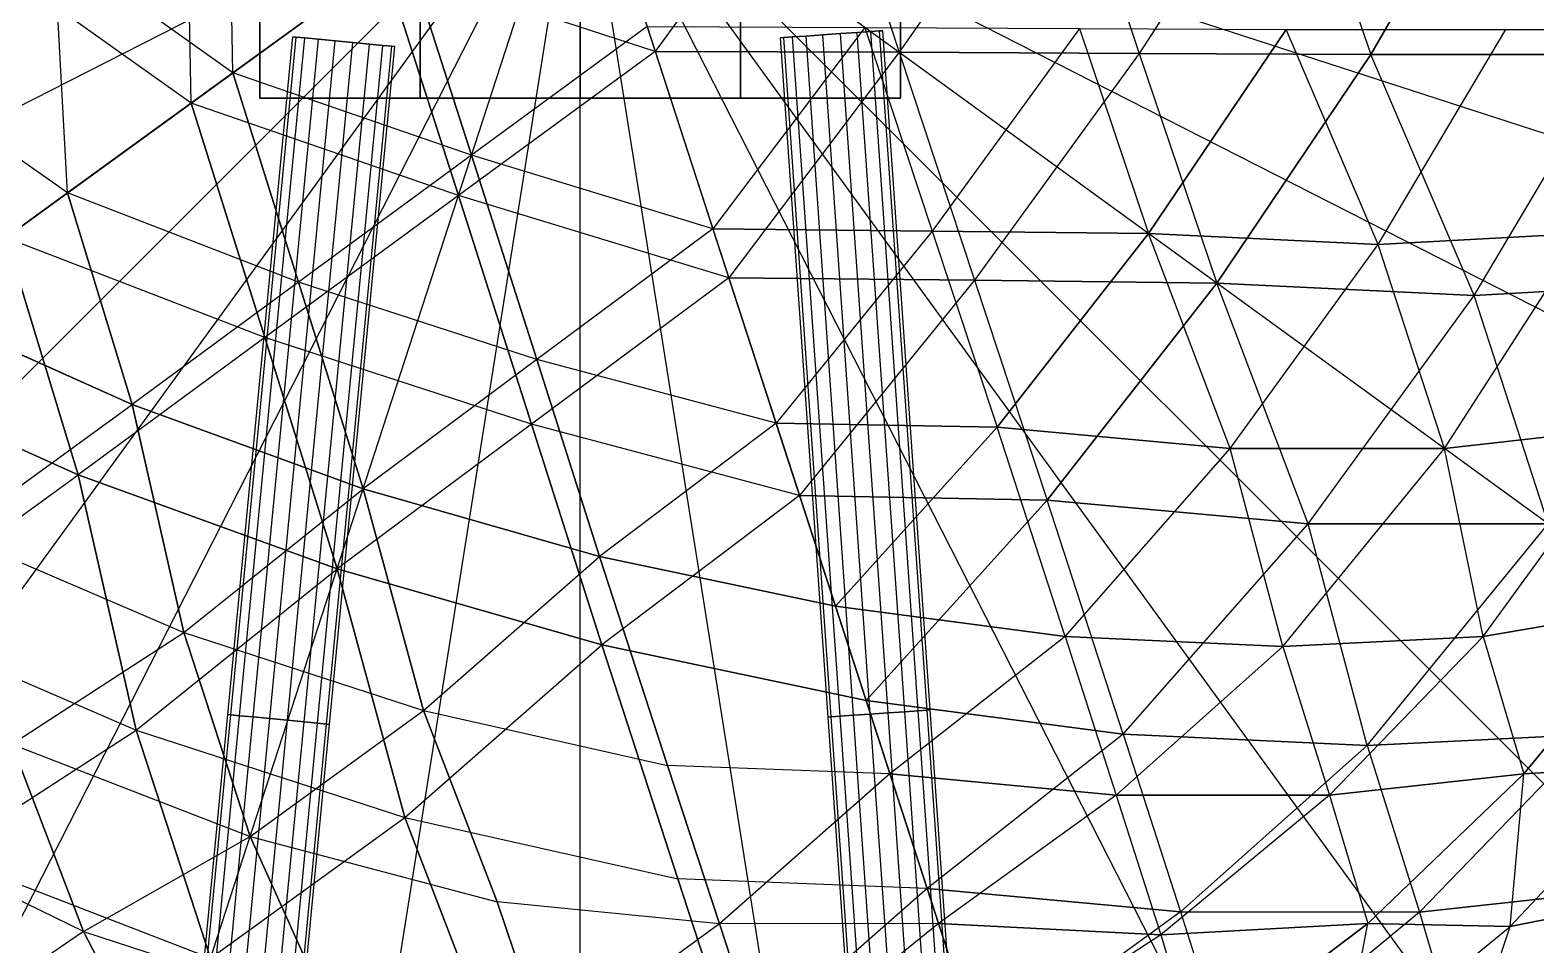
# Model space of a CAD drawing. Extents: x -140 to 778, y -205 to 202.
# Drawn here: x 299.6 to 356.2, y 93.5 to 127.9 of the extents above; entities that cross this region are included whole.
import ezdxf

# ---------------------------------------------------------------- set-up
doc = ezdxf.new("R2010")
doc.units = 0
doc.layers.add('L1', color=7, linetype='CONTINUOUS')

msp = doc.modelspace()

# ---------------------------------------------------------------- linework, layer by layer
at = {"layer": 'L1'}
for points, invisible_edges in [([(254.081833, 135.745255, -37.291515), (254.896469, 125.394234, -37.291515), (320.250183, 135.745239, -37.291508)], 136), ([(254.896469, 125.394234, -37.291515), (257.320343, 115.298103, -37.291515), (320.250183, 135.745239, -37.291508)], 136), ([(257.320343, 115.298103, -37.291515), (261.293762, 105.705452, -37.291515), (320.250183, 135.745239, -37.291508)], 136), ([(261.171295, 135.745255, -33.227833), (261.898682, 126.503273, -33.227833), (320.250214, 135.745239, -37.330921)], 136), ([(261.293762, 105.705452, -37.291515), (266.718872, 96.85247, -37.291515), (320.250183, 135.745239, -37.291508)], 136), ([(261.898682, 126.503273, -33.227833), (264.062836, 117.488869, -33.227833), (320.250214, 135.745239, -37.330921)], 136), ([(264.062836, 117.488869, -33.227833), (267.610535, 108.924004, -33.227833), (320.250214, 135.745239, -37.330921)], 136), ([(266.718872, 96.85247, -37.291515), (273.462097, 88.957161, -37.291515), (320.250183, 135.745239, -37.291508)], 136), ([(267.610535, 108.924004, -33.227833), (272.454376, 101.019539, -33.227837), (320.250214, 135.745239, -37.330921)], 136), ([(272.454376, 101.019539, -33.227837), (278.475128, 93.970161, -33.227837), (320.250214, 135.745239, -37.330921)], 136), ([(273.462097, 88.957161, -37.291515), (281.357422, 82.213921, -37.291515), (320.250183, 135.745239, -37.291508)], 136), ([(278.475128, 93.970161, -33.227837), (285.524506, 87.949409, -33.227837), (320.250214, 135.745239, -37.330921)], 136), ([(281.357422, 82.213921, -37.291515), (290.210388, 76.788811, -37.291515), (320.250183, 135.745239, -37.291508)], 136), ([(285.524506, 87.949409, -33.227837), (293.428955, 83.105568, -33.227837), (320.250214, 135.745239, -37.330921)], 136), ([(290.210388, 76.788811, -37.291515), (299.80304, 72.815384, -37.291512), (320.250183, 135.745239, -37.291508)], 136), ([(293.428955, 83.105568, -33.227837), (301.993805, 79.557877, -33.227833), (320.250214, 135.745239, -37.330921)], 136), ([(300.468842, 131.036438, -54.980488), (294.154602, 126.503265, -53.694973), (293.829315, 135.745239, -53.950096)], 8), ([(305.621887, 125.117157, -59.577885), (298.095062, 130.471375, -59.044167), (305.429443, 135.745239, -59.871056)], 8), ([(299.80304, 72.815384, -37.291512), (309.89917, 70.391525, -37.291512), (320.250183, 135.745239, -37.291508)], 136), ([(307.189209, 126.255859, -55.514206), (300.468842, 131.036438, -54.980488), (307.017395, 135.745239, -55.807377)], 8), ([(301.993805, 79.557877, -33.227833), (311.00824, 77.393707, -33.227833), (320.250214, 135.745239, -37.330921)], 136), ([(312.865417, 130.379913, -60.23819), (305.621887, 125.117157, -59.577885), (305.429443, 135.745239, -59.871056)], 8), ([(313.656677, 130.954742, -56.174511), (307.189209, 126.255859, -55.514206), (307.017395, 135.745239, -55.807377)], 8), ([(309.89917, 70.391525, -37.291512), (320.250183, 69.576889, -37.291515), (320.250183, 135.745239, -37.291508)], 136), ([(311.00824, 77.393707, -33.227833), (320.250214, 76.666336, -33.227833), (320.250214, 135.745239, -37.330921)], 136), ([(320.250183, 135.745239, -60.459702), (323.070923, 127.063934, -60.23819), (312.865417, 130.379913, -60.23819)], 8), ([(320.250183, 135.745239, -60.459702), (329.378265, 135.745239, -60.23819), (323.070923, 127.063934, -60.23819)], 8), ([(385.603912, 125.394211, -37.291504), (386.418549, 135.745224, -37.291504), (320.250183, 135.745239, -37.291508)], 136), ([(383.180054, 115.298088, -37.291508), (385.603912, 125.394211, -37.291504), (320.250183, 135.745239, -37.291508)], 136), ([(379.206635, 105.705437, -37.291508), (383.180054, 115.298088, -37.291508), (320.250183, 135.745239, -37.291508)], 136), ([(373.781525, 96.852455, -37.291508), (379.206635, 105.705437, -37.291508), (320.250183, 135.745239, -37.291508)], 136), ([(367.0383, 88.957146, -37.291508), (373.781525, 96.852455, -37.291508), (320.250183, 135.745239, -37.291508)], 136), ([(359.142975, 82.213905, -37.291508), (367.0383, 88.957146, -37.291508), (320.250183, 135.745239, -37.291508)], 136), ([(350.290009, 76.78878, -37.291508), (359.142975, 82.213905, -37.291508), (320.250183, 135.745239, -37.291508)], 136), ([(340.697327, 72.815376, -37.291508), (350.290009, 76.78878, -37.291508), (320.250183, 135.745239, -37.291508)], 136), ([(330.601196, 70.39151, -37.291512), (340.697327, 72.815376, -37.291508), (320.250183, 135.745239, -37.291508)], 136), ([(320.250183, 69.576889, -37.291515), (330.601196, 70.39151, -37.291512), (320.250183, 135.745239, -37.291508)], 136), ([(378.601746, 126.503258, -33.227825), (379.329102, 135.745224, -33.227825), (320.250214, 135.745239, -37.330921)], 136), ([(376.437561, 117.488853, -33.227825), (378.601746, 126.503258, -33.227825), (320.250214, 135.745239, -37.330921)], 136), ([(372.889893, 108.923973, -33.227825), (376.437561, 117.488853, -33.227825), (320.250214, 135.745239, -37.330921)], 136), ([(368.046021, 101.019539, -33.227829), (372.889893, 108.923973, -33.227825), (320.250214, 135.745239, -37.330921)], 136), ([(362.025299, 93.970146, -33.227829), (368.046021, 101.019539, -33.227829), (320.250214, 135.745239, -37.330921)], 136), ([(354.975922, 87.949409, -33.227829), (362.025299, 93.970146, -33.227829), (320.250214, 135.745239, -37.330921)], 136), ([(347.071472, 83.105553, -33.227829), (354.975922, 87.949409, -33.227829), (320.250214, 135.745239, -37.330921)], 136), ([(338.506592, 79.557877, -33.227833), (347.071472, 83.105553, -33.227829), (320.250214, 135.745239, -37.330921)], 136), ([(329.492188, 77.393692, -33.227833), (338.506592, 79.557877, -33.227833), (320.250214, 135.745239, -37.330921)], 136), ([(320.250214, 76.666336, -33.227833), (329.492188, 77.393692, -33.227833), (320.250214, 135.745239, -37.330921)], 136), ([(329.378265, 135.745239, -60.23819), (332.240448, 127.033806, -59.871056), (323.070923, 127.063934, -60.23819)], 8), ([(329.378265, 135.745239, -60.23819), (338.331787, 135.745239, -59.577885), (332.240448, 127.033806, -59.871056)], 8), ([(338.331787, 135.745239, -59.577885), (341.273987, 126.989433, -59.044167), (332.240448, 127.033806, -59.871056)], 8), ([(338.331787, 135.745239, -59.577885), (346.939575, 135.745239, -58.491413), (341.273987, 126.989433, -59.044167)], 8), ([(346.939575, 135.745239, -58.491413), (349.979553, 126.940147, -57.758644), (341.273987, 126.989433, -59.044167)], 8), ([(346.939575, 135.745239, -58.491413), (355.036957, 135.745224, -56.99955), (349.979553, 126.940147, -57.758644)], 8), ([(359.237793, 126.940147, -55.755177), (349.979553, 126.940147, -57.758644), (355.036957, 135.745224, -56.99955)], 8), ([(355.036957, 135.745224, -56.99955), (362.469177, 135.745224, -55.130825), (359.237793, 126.940147, -55.755177)], 8), ([(300.971497, 121.738434, -54.427734), (294.154602, 126.503265, -53.694973), (300.468842, 131.036438, -54.980488)], 8), ([(307.189209, 126.255859, -55.514206), (300.971497, 121.738434, -54.427734), (300.468842, 131.036438, -54.980488)], 8), ([(313.656677, 130.954742, -56.174511), (316.161041, 123.160095, -55.807381), (307.189209, 126.255859, -55.514206)], 8), ([(322.768707, 127.99408, -56.174507), (316.161041, 123.160095, -55.807381), (313.656677, 130.954742, -56.174511)], 8), ([(305.621887, 125.117157, -59.577885), (298.658051, 120.057648, -58.491417), (298.095062, 130.471375, -59.044167)], 8), ([(312.865417, 130.379913, -60.23819), (315.670319, 121.649872, -59.871059), (305.621887, 125.117157, -59.577885)], 8), ([(323.070923, 127.063934, -60.23819), (315.670319, 121.649872, -59.871059), (312.865417, 130.379913, -60.23819)], 8), ([(308.201996, 125.300659, -76.376083), (308.201996, 130.119934, -76.376083), (314.226105, 130.119949, -76.376083)], 12), ([(314.226105, 130.119949, -76.376083), (314.226105, 125.300659, -76.376083), (308.201996, 125.300659, -76.376083)], 12), ([(308.201996, 125.300659, -59.026688), (314.226105, 125.300659, -59.026684), (314.226105, 130.119949, -59.026684)], 140), ([(314.226105, 130.119949, -59.026684), (308.201996, 130.119934, -59.026688), (308.201996, 125.300659, -59.026688)], 140), ([(308.201996, 130.119934, -76.376083), (308.201996, 125.300659, -76.376083), (308.201996, 125.300659, -59.026688)], 12), ([(308.201996, 125.300659, -59.026688), (308.201996, 130.119934, -59.026688), (308.201996, 130.119934, -76.376083)], 12), ([(314.226105, 125.300659, -76.376083), (314.226105, 130.119949, -76.376083), (320.250183, 130.119934, -76.376083)], 12), ([(320.250183, 130.119934, -59.026684), (314.226105, 130.119949, -59.026684), (314.226105, 125.300659, -59.026684)], 140), ([(320.250183, 130.119934, -76.376083), (320.250183, 125.300659, -76.376083), (314.226105, 125.300659, -76.376083)], 12), ([(314.226105, 125.300659, -59.026684), (320.250183, 125.300659, -59.026684), (320.250183, 130.119934, -59.026684)], 140), ([(320.250183, 125.300659, -76.376083), (320.250183, 130.119934, -76.376083), (326.274292, 130.119949, -76.376083)], 12), ([(326.274292, 130.119949, -76.376083), (326.274292, 125.300652, -76.376083), (320.250183, 125.300659, -76.376083)], 12), ([(320.250183, 125.300659, -59.026684), (326.274292, 125.300652, -59.026684), (326.274292, 130.119949, -59.026684)], 140), ([(326.274292, 130.119949, -59.026684), (320.250183, 130.119934, -59.026684), (320.250183, 125.300659, -59.026684)], 140), ([(326.274292, 125.300652, -76.376083), (326.274292, 130.119949, -76.376083), (332.29837, 130.119934, -76.376076)], 12), ([(332.29837, 130.119934, -59.026684), (326.274292, 130.119949, -59.026684), (326.274292, 125.300652, -59.026684)], 140), ([(332.29837, 130.119934, -76.376076), (332.29837, 125.300659, -76.376076), (326.274292, 125.300652, -76.376083)], 12), ([(326.274292, 125.300652, -59.026684), (332.29837, 125.300659, -59.026684), (332.29837, 130.119934, -59.026684)], 140), ([(332.29837, 125.300659, -76.376076), (332.29837, 130.119934, -76.376076), (332.29837, 130.119934, -59.026684)], 140), ([(332.29837, 130.119934, -59.026684), (332.29837, 125.300659, -59.026684), (332.29837, 125.300659, -76.376076)], 140), ([(322.768707, 127.99408, -56.174507), (325.239075, 120.391113, -55.514206), (316.161041, 123.160095, -55.807381)], 8), ([(322.768707, 127.99408, -56.174507), (330.95578, 127.967186, -55.807377), (325.239075, 120.391113, -55.514206)], 8), ([(330.95578, 127.967186, -55.807377), (333.485901, 120.308525, -54.980488), (325.239075, 120.391113, -55.514206)], 8), ([(330.95578, 127.967186, -55.807377), (339.021454, 127.927544, -54.980488), (333.485901, 120.308525, -54.980488)], 8), ([(307.108612, 102.117256, -69.64032), (306.993103, 102.12838, -68.982193), (309.447144, 127.614372, -68.982193)], 12), ([(306.993103, 102.12838, -68.982193), (309.562653, 127.603241, -68.324074), (309.447144, 127.614372, -68.982193)], 9), ([(306.993103, 102.12838, -68.982193), (307.108612, 102.117256, -68.324074), (309.562653, 127.603241, -68.324074)], 12), ([(307.108612, 102.117256, -69.64032), (309.447144, 127.614372, -68.982193), (309.562653, 127.603241, -69.640312)], 9), ([(307.441223, 102.085228, -70.219055), (307.108612, 102.117256, -69.64032), (309.562653, 127.603241, -69.640312)], 12), ([(307.108612, 102.117256, -68.324074), (309.895233, 127.57122, -67.745338), (309.562653, 127.603241, -68.324074)], 9), ([(307.108612, 102.117256, -68.324074), (307.441223, 102.085228, -67.745338), (309.895233, 127.57122, -67.745338)], 12), ([(307.441223, 102.085228, -70.219055), (309.562653, 127.603241, -69.640312), (309.895233, 127.57122, -70.219055)], 9), ([(307.950775, 102.036156, -70.648613), (307.441223, 102.085228, -70.219055), (309.895233, 127.57122, -70.219055)], 12), ([(307.441223, 102.085228, -67.745338), (310.404816, 127.522156, -67.315781), (309.895233, 127.57122, -67.745338)], 137), ([(307.441223, 102.085228, -67.745338), (307.950775, 102.036156, -67.315781), (310.404816, 127.522156, -67.315781)], 140), ([(307.950775, 102.036156, -70.648613), (309.895233, 127.57122, -70.219055), (310.404816, 127.522156, -70.648613)], 9), ([(308.575867, 101.975967, -70.877174), (307.950775, 102.036156, -70.648613), (310.404816, 127.522156, -70.648613)], 12), ([(307.950775, 102.036156, -67.315781), (311.029877, 127.46196, -67.087219), (310.404816, 127.522156, -67.315781)], 137), ([(307.950775, 102.036156, -67.315781), (308.575867, 101.975967, -67.087219), (311.029877, 127.46196, -67.087219)], 140), ([(308.575867, 101.975967, -70.877174), (310.404816, 127.522156, -70.648613), (311.029877, 127.46196, -70.877174)], 9), ([(309.241058, 101.911926, -70.877174), (308.575867, 101.975967, -70.877174), (311.029877, 127.46196, -70.877174)], 12), ([(308.575867, 101.975967, -67.087219), (311.695099, 127.397919, -67.087219), (311.029877, 127.46196, -67.087219)], 137), ([(309.241058, 101.911926, -70.877174), (311.029877, 127.46196, -70.877174), (311.695068, 127.397911, -70.877174)], 9), ([(311.362488, 127.429939, -68.982193), (309.562653, 127.603241, -69.640312), (309.447144, 127.614372, -68.982193)], 13), ([(311.362488, 127.429939, -68.982193), (309.447144, 127.614372, -68.982193), (309.562653, 127.603241, -68.324074)], 13), ([(311.362488, 127.429939, -68.982193), (309.895233, 127.57122, -70.219055), (309.562653, 127.603241, -69.640312)], 13), ([(311.362488, 127.429939, -68.982193), (309.562653, 127.603241, -68.324074), (309.895233, 127.57122, -67.745338)], 13), ([(311.362488, 127.429939, -68.982193), (310.404816, 127.522156, -70.648613), (309.895233, 127.57122, -70.219055)], 13), ([(311.362488, 127.429939, -68.982193), (309.895233, 127.57122, -67.745338), (310.404816, 127.522156, -67.315781)], 13), ([(311.362488, 127.429939, -68.982193), (311.029877, 127.46196, -70.877174), (310.404816, 127.522156, -70.648613)], 13), ([(311.362488, 127.429939, -68.982193), (310.404816, 127.522156, -67.315781), (311.029877, 127.46196, -67.087219)], 13), ([(311.362488, 127.429939, -68.982193), (311.695068, 127.397911, -70.877174), (311.029877, 127.46196, -70.877174)], 13), ([(311.362488, 127.429939, -68.982193), (311.029877, 127.46196, -67.087219), (311.695099, 127.397919, -67.087219)], 13), ([(311.362488, 127.429939, -68.982193), (313.277832, 127.245514, -68.982193), (313.162323, 127.25663, -69.64032)], 13), ([(311.362488, 127.429939, -68.982193), (313.162323, 127.25663, -69.64032), (312.829742, 127.288658, -70.219055)], 13), ([(311.362488, 127.429939, -68.982193), (312.829742, 127.288658, -70.219055), (312.32016, 127.337715, -70.648613)], 13), ([(311.362488, 127.429939, -68.982193), (312.32016, 127.337715, -70.648613), (311.695068, 127.397911, -70.877174)], 13), ([(311.362488, 127.429939, -68.982193), (311.695099, 127.397919, -67.087219), (312.32016, 127.337715, -67.315781)], 13), ([(311.362488, 127.429939, -68.982193), (312.32016, 127.337715, -67.315781), (312.829742, 127.288658, -67.745338)], 13), ([(311.362488, 127.429939, -68.982193), (312.829742, 127.288658, -67.745338), (313.162323, 127.25663, -68.324074)], 13), ([(311.362488, 127.429939, -68.982193), (313.162323, 127.25663, -68.324074), (313.277832, 127.245514, -68.982193)], 13), ([(329.705811, 127.707458, -68.982193), (327.902039, 127.581329, -69.640312), (327.786285, 127.573235, -68.982193)], 13), ([(329.705811, 127.707458, -68.982193), (327.786285, 127.573235, -68.982193), (327.902039, 127.581329, -68.324074)], 13), ([(329.68808, 102.039833, -69.640312), (327.786285, 127.573235, -68.982193), (327.902039, 127.581329, -69.640312)], 9), ([(329.572327, 102.031738, -68.982193), (327.902039, 127.581329, -68.324074), (327.786285, 127.573235, -68.982193)], 9), ([(329.68808, 102.039833, -69.640312), (329.572327, 102.031738, -68.982193), (327.786285, 127.573235, -68.982193)], 12), ([(329.705811, 127.707458, -68.982193), (328.235352, 127.604637, -70.219055), (327.902039, 127.581329, -69.640312)], 13), ([(329.705811, 127.707458, -68.982193), (327.902039, 127.581329, -68.324074), (328.235352, 127.604637, -67.745331)], 13), ([(330.021393, 102.063141, -70.219055), (327.902039, 127.581329, -69.640312), (328.235352, 127.604637, -70.219055)], 9), ([(329.68808, 102.039833, -68.324074), (328.235352, 127.604637, -67.745331), (327.902039, 127.581329, -68.324074)], 9), ([(330.021393, 102.063141, -70.219055), (329.68808, 102.039833, -69.640312), (327.902039, 127.581329, -69.640312)], 12), ([(329.572327, 102.031738, -68.982193), (329.68808, 102.039833, -68.324074), (327.902039, 127.581329, -68.324074)], 12), ([(329.705811, 127.707458, -68.982193), (328.746033, 127.640343, -70.648613), (328.235352, 127.604637, -70.219055)], 13), ([(329.705811, 127.707458, -68.982193), (328.235352, 127.604637, -67.745331), (328.746033, 127.640343, -67.315781)], 13), ([(330.532074, 102.098846, -70.648613), (328.235352, 127.604637, -70.219055), (328.746033, 127.640343, -70.648613)], 9), ([(330.021393, 102.063141, -67.745331), (328.746033, 127.640343, -67.315781), (328.235352, 127.604637, -67.745331)], 137), ([(330.532074, 102.098846, -70.648613), (330.021393, 102.063141, -70.219055), (328.235352, 127.604637, -70.219055)], 12), ([(329.68808, 102.039833, -68.324074), (330.021393, 102.063141, -67.745331), (328.235352, 127.604637, -67.745331)], 12), ([(329.705811, 127.707458, -68.982193), (329.372467, 127.684151, -70.877174), (328.746033, 127.640343, -70.648613)], 13), ([(329.705811, 127.707458, -68.982193), (328.746033, 127.640343, -67.315781), (329.372467, 127.684151, -67.087212)], 13), ([(331.158508, 102.142654, -70.877174), (328.746033, 127.640343, -70.648613), (329.372467, 127.684151, -70.877174)], 9), ([(330.532074, 102.098846, -67.315781), (329.372467, 127.684151, -67.087212), (328.746033, 127.640343, -67.315781)], 137), ([(331.158508, 102.142654, -70.877174), (330.532074, 102.098846, -70.648613), (328.746033, 127.640343, -70.648613)], 12), ([(330.021393, 102.063141, -67.745331), (330.532074, 102.098846, -67.315781), (328.746033, 127.640343, -67.315781)], 140), ([(331.825165, 102.18927, -70.877174), (329.372467, 127.684151, -70.877174), (330.039124, 127.730766, -70.877174)], 9), ([(331.158508, 102.142654, -67.087212), (330.039124, 127.730766, -67.087212), (329.372467, 127.684151, -67.087212)], 137), ([(329.705811, 127.707458, -68.982193), (330.039124, 127.730766, -70.877174), (329.372467, 127.684151, -70.877174)], 13), ([(329.705811, 127.707458, -68.982193), (329.372467, 127.684151, -67.087212), (330.039124, 127.730766, -67.087212)], 13), ([(331.825165, 102.18927, -70.877174), (331.158508, 102.142654, -70.877174), (329.372467, 127.684151, -70.877174)], 12), ([(330.532074, 102.098846, -67.315781), (331.158508, 102.142654, -67.087212), (329.372467, 127.684151, -67.087212)], 140), ([(329.705811, 127.707458, -68.982193), (331.625336, 127.841682, -68.982185), (331.509583, 127.833588, -69.640305)], 13), ([(329.705811, 127.707458, -68.982193), (331.509583, 127.833588, -68.324066), (331.625336, 127.841682, -68.982185)], 13), ([(329.705811, 127.707458, -68.982193), (331.509583, 127.833588, -69.640305), (331.176239, 127.81028, -70.219055)], 13), ([(329.705811, 127.707458, -68.982193), (331.176239, 127.81028, -67.745338), (331.509583, 127.833588, -68.324066)], 13), ([(329.705811, 127.707458, -68.982193), (331.176239, 127.81028, -70.219055), (330.665558, 127.774574, -70.648613)], 13), ([(329.705811, 127.707458, -68.982193), (330.665558, 127.774574, -67.315781), (331.176239, 127.81028, -67.745338)], 13), ([(329.705811, 127.707458, -68.982193), (330.665558, 127.774574, -70.648613), (330.039124, 127.730766, -70.877174)], 13), ([(329.705811, 127.707458, -68.982193), (330.039124, 127.730766, -67.087212), (330.665558, 127.774574, -67.315781)], 13), ([(332.451599, 102.233078, -70.648613), (330.039124, 127.730766, -70.877174), (330.665558, 127.774574, -70.648613)], 9), ([(331.825165, 102.18927, -67.087212), (330.665558, 127.774574, -67.315781), (330.039124, 127.730766, -67.087212)], 137), ([(332.451599, 102.233078, -70.648613), (331.825165, 102.18927, -70.877174), (330.039124, 127.730766, -70.877174)], 12), ([(331.158508, 102.142654, -67.087212), (331.825165, 102.18927, -67.087212), (330.039124, 127.730766, -67.087212)], 140), ([(332.96228, 102.268784, -70.219055), (330.665558, 127.774574, -70.648613), (331.176239, 127.81028, -70.219055)], 9), ([(332.451599, 102.233078, -67.315781), (331.176239, 127.81028, -67.745338), (330.665558, 127.774574, -67.315781)], 137), ([(332.96228, 102.268784, -70.219055), (332.451599, 102.233078, -70.648613), (330.665558, 127.774574, -70.648613)], 12), ([(331.825165, 102.18927, -67.087212), (332.451599, 102.233078, -67.315781), (330.665558, 127.774574, -67.315781)], 140), ([(333.295593, 102.292091, -69.640312), (331.176239, 127.81028, -70.219055), (331.509583, 127.833588, -69.640305)], 137), ([(332.96228, 102.268784, -67.745338), (331.509583, 127.833588, -68.324066), (331.176239, 127.81028, -67.745338)], 137), ([(333.295593, 102.292091, -69.640312), (332.96228, 102.268784, -70.219055), (331.176239, 127.81028, -70.219055)], 140), ([(332.451599, 102.233078, -67.315781), (332.96228, 102.268784, -67.745338), (331.176239, 127.81028, -67.745338)], 140), ([(333.411377, 102.300186, -68.982193), (331.509583, 127.833588, -69.640305), (331.625336, 127.841682, -68.982185)], 137), ([(333.295593, 102.292091, -68.324074), (331.625336, 127.841682, -68.982185), (331.509583, 127.833588, -68.324066)], 137), ([(333.411377, 102.300186, -68.982193), (333.295593, 102.292091, -69.640312), (331.509583, 127.833588, -69.640305)], 140), ([(332.96228, 102.268784, -67.745338), (333.295593, 102.292091, -68.324074), (331.509583, 127.833588, -68.324066)], 140), ([(333.295593, 102.292091, -68.324074), (333.411377, 102.300186, -68.982193), (331.625336, 127.841682, -68.982185)], 140), ([(339.021454, 127.927544, -54.980488), (341.625153, 120.215416, -53.950092), (333.485901, 120.308525, -54.980488)], 8), ([(339.021454, 127.927544, -54.980488), (346.794281, 127.883537, -53.694965), (341.625153, 120.215416, -53.950092)], 8), ([(350.260254, 119.801811, -52.179676), (341.625153, 120.215416, -53.950092), (346.794281, 127.883537, -53.694965)], 8), ([(350.260254, 119.801811, -52.179676), (346.794281, 127.883537, -53.694965), (355.060547, 127.883537, -51.691494)], 8), ([(357.954163, 120.215446, -49.992489), (350.260254, 119.801811, -52.179676), (355.060547, 127.883537, -51.691494)], 8), ([(355.060547, 127.883537, -51.691494), (361.328094, 127.900017, -49.592453), (357.954163, 120.215446, -49.992489)], 8), ([(308.575867, 101.975967, -67.087219), (309.241058, 101.911926, -67.087219), (311.695099, 127.397919, -67.087219)], 140), ([(309.241058, 101.911926, -67.087219), (312.32016, 127.337715, -67.315781), (311.695099, 127.397919, -67.087219)], 137), ([(309.86615, 101.851738, -70.648613), (309.241058, 101.911926, -70.877174), (311.695068, 127.397911, -70.877174)], 12), ([(309.241058, 101.911926, -67.087219), (309.86615, 101.851738, -67.315781), (312.32016, 127.337715, -67.315781)], 140), ([(309.86615, 101.851738, -70.648613), (311.695068, 127.397911, -70.877174), (312.32016, 127.337715, -70.648613)], 9), ([(310.375702, 101.802666, -70.219055), (309.86615, 101.851738, -70.648613), (312.32016, 127.337715, -70.648613)], 12), ([(309.86615, 101.851738, -67.315781), (312.829742, 127.288658, -67.745338), (312.32016, 127.337715, -67.315781)], 137), ([(309.86615, 101.851738, -67.315781), (310.375702, 101.802666, -67.745338), (312.829742, 127.288658, -67.745338)], 140), ([(310.375702, 101.802666, -70.219055), (312.32016, 127.337715, -70.648613), (312.829742, 127.288658, -70.219055)], 9), ([(310.708313, 101.770645, -69.64032), (310.375702, 101.802666, -70.219055), (312.829742, 127.288658, -70.219055)], 140), ([(310.375702, 101.802666, -67.745338), (313.162323, 127.25663, -68.324074), (312.829742, 127.288658, -67.745338)], 137), ([(310.375702, 101.802666, -67.745338), (310.708313, 101.770645, -68.324081), (313.162323, 127.25663, -68.324074)], 140), ([(310.708313, 101.770645, -69.64032), (312.829742, 127.288658, -70.219055), (313.162323, 127.25663, -69.64032)], 137), ([(310.823822, 101.759514, -68.982201), (310.708313, 101.770645, -69.64032), (313.162323, 127.25663, -69.64032)], 140), ([(310.708313, 101.770645, -68.324081), (313.277832, 127.245514, -68.982193), (313.162323, 127.25663, -68.324074)], 137), ([(310.708313, 101.770645, -68.324081), (310.823822, 101.759514, -68.982201), (313.277832, 127.245514, -68.982193)], 140), ([(310.823822, 101.759514, -68.982201), (313.162323, 127.25663, -69.64032), (313.277832, 127.245514, -68.982193)], 137), ([(323.070923, 127.063934, -60.23819), (325.837708, 118.548615, -59.577888), (315.670319, 121.649872, -59.871059)], 8), ([(323.070923, 127.063934, -60.23819), (332.240448, 127.033806, -59.871056), (325.837708, 118.548615, -59.577888)], 8), ([(332.240448, 127.033806, -59.871056), (335.074158, 118.456139, -59.044167), (325.837708, 118.548615, -59.577888)], 8), ([(332.240448, 127.033806, -59.871056), (341.273987, 126.989433, -59.044167), (335.074158, 118.456139, -59.044167)], 8), ([(341.273987, 126.989433, -59.044167), (344.190125, 118.35186, -58.013767), (335.074158, 118.456139, -59.044167)], 8), ([(341.273987, 126.989433, -59.044167), (349.979553, 126.940147, -57.758644), (344.190125, 118.35186, -58.013767)], 8), ([(353.86145, 117.888603, -56.243359), (344.190125, 118.35186, -58.013767), (349.979553, 126.940147, -57.758644)], 8), ([(353.86145, 117.888603, -56.243359), (349.979553, 126.940147, -57.758644), (359.237793, 126.940147, -55.755177)], 8), ([(362.478607, 118.35186, -54.056168), (353.86145, 117.888603, -56.243359), (359.237793, 126.940147, -55.755177)], 8), ([(300.971497, 121.738434, -54.427734), (295.122437, 117.488861, -52.935879), (294.154602, 126.503265, -53.694973)], 8), ([(307.189209, 126.255859, -55.514206), (309.659088, 118.387146, -54.980488), (300.971497, 121.738434, -54.427734)], 8), ([(316.161041, 123.160095, -55.807381), (309.659088, 118.387146, -54.980488), (307.189209, 126.255859, -55.514206)], 8), ([(308.201996, 125.300659, -76.376083), (314.226105, 125.300659, -76.376083), (314.226105, 125.300659, -59.026684)], 140), ([(314.226105, 125.300659, -59.026684), (308.201996, 125.300659, -59.026688), (308.201996, 125.300659, -76.376083)], 140), ([(314.226105, 125.300659, -76.376083), (320.250183, 125.300659, -76.376083), (320.250183, 125.300659, -59.026684)], 140), ([(320.250183, 125.300659, -59.026684), (314.226105, 125.300659, -59.026684), (314.226105, 125.300659, -76.376083)], 140), ([(320.250183, 125.300659, -76.376083), (326.274292, 125.300652, -76.376083), (326.274292, 125.300652, -59.026684)], 140), ([(326.274292, 125.300652, -59.026684), (320.250183, 125.300659, -59.026684), (320.250183, 125.300659, -76.376083)], 140), ([(326.274292, 125.300652, -76.376083), (332.29837, 125.300659, -76.376076), (332.29837, 125.300659, -59.026684)], 140), ([(332.29837, 125.300659, -59.026684), (326.274292, 125.300652, -59.026684), (326.274292, 125.300652, -76.376083)], 140), ([(305.621887, 125.117157, -59.577885), (308.388123, 116.304184, -59.044167), (298.658051, 120.057648, -58.491417)], 8), ([(315.670319, 121.649872, -59.871059), (308.388123, 116.304184, -59.044167), (305.621887, 125.117157, -59.577885)], 8), ([(316.161041, 123.160095, -55.807381), (318.615784, 115.476944, -54.980488), (309.659088, 118.387146, -54.980488)], 8), ([(325.239075, 120.391113, -55.514206), (318.615784, 115.476944, -54.980488), (316.161041, 123.160095, -55.807381)], 8), ([(300.971497, 121.738434, -54.427734), (303.396576, 113.782776, -53.694969), (295.122437, 117.488861, -52.935879)], 8), ([(309.659088, 118.387146, -54.980488), (303.396576, 113.782776, -53.694969), (300.971497, 121.738434, -54.427734)], 8), ([(315.670319, 121.649872, -59.871059), (318.419647, 113.044754, -59.044167), (308.388123, 116.304184, -59.044167)], 8), ([(325.837708, 118.548615, -59.577888), (318.419647, 113.044754, -59.044167), (315.670319, 121.649872, -59.871059)], 8), ([(298.658051, 120.057648, -58.491417), (301.374146, 111.147293, -57.758648), (292.107117, 115.298096, -56.999557)], 8), ([(308.388123, 116.304184, -59.044167), (301.374146, 111.147293, -57.758648), (298.658051, 120.057648, -58.491417)], 8), ([(325.239075, 120.391113, -55.514206), (327.614014, 113.081772, -54.427734), (318.615784, 115.476944, -54.980488)], 8), ([(325.239075, 120.391113, -55.514206), (333.485901, 120.308525, -54.980488), (327.614014, 113.081772, -54.427734)], 8), ([(333.485901, 120.308525, -54.980488), (335.929688, 112.92971, -53.694969), (327.614014, 113.081772, -54.427734)], 8), ([(333.485901, 120.308525, -54.980488), (341.625153, 120.215416, -53.950092), (335.929688, 112.92971, -53.694969)], 8), ([(344.68692, 112.130775, -52.17968), (335.929688, 112.92971, -53.694969), (341.625153, 120.215416, -53.950092)], 8), ([(344.68692, 112.130775, -52.17968), (341.625153, 120.215416, -53.950092), (350.260254, 119.801811, -52.179676)], 8), ([(352.744293, 112.136894, -50.218204), (350.260254, 119.801811, -52.179676), (357.954163, 120.215446, -49.992489)], 8), ([(359.919342, 112.92971, -47.88068), (352.744293, 112.136894, -50.218204), (357.954163, 120.215446, -49.992489)], 8), ([(352.744293, 112.136894, -50.218204), (344.68692, 112.130775, -52.17968), (350.260254, 119.801811, -52.179676)], 8), ([(309.659088, 118.387146, -54.980488), (312.085693, 110.617493, -53.950096), (303.396576, 113.782776, -53.694969)], 8), ([(318.615784, 115.476944, -54.980488), (312.085693, 110.617493, -53.950096), (309.659088, 118.387146, -54.980488)], 8), ([(325.837708, 118.548615, -59.577888), (328.49765, 110.362152, -58.491417), (318.419647, 113.044754, -59.044167)], 8), ([(325.837708, 118.548615, -59.577888), (335.074158, 118.456139, -59.044167), (328.49765, 110.362152, -58.491417)], 8), ([(335.074158, 118.456139, -59.044167), (337.811218, 110.191856, -57.758648), (328.49765, 110.362152, -58.491417)], 8), ([(335.074158, 118.456139, -59.044167), (344.190125, 118.35186, -58.013767), (337.811218, 110.191856, -57.758648)], 8), ([(347.619293, 109.29705, -56.243359), (337.811218, 110.191856, -57.758648), (344.190125, 118.35186, -58.013767)], 8), ([(347.619293, 109.29705, -56.243359), (344.190125, 118.35186, -58.013767), (353.86145, 117.888603, -56.243359)], 8), ([(356.643585, 109.303902, -54.281887), (353.86145, 117.888603, -56.243359), (362.478607, 118.35186, -54.056168)], 8), ([(356.643585, 109.303902, -54.281887), (347.619293, 109.29705, -56.243359), (353.86145, 117.888603, -56.243359)], 8), ([(296.709015, 108.923981, -51.691505), (295.122437, 117.488861, -52.935879), (303.396576, 113.782776, -53.694969)], 8), ([(308.388123, 116.304184, -59.044167), (311.105957, 107.602158, -58.013775), (301.374146, 111.147293, -57.758648)], 8), ([(318.419647, 113.044754, -59.044167), (311.105957, 107.602158, -58.013775), (308.388123, 116.304184, -59.044167)], 8), ([(293.884064, 105.705429, -55.755188), (292.107117, 115.298096, -56.999557), (301.374146, 111.147293, -57.758648)], 8), ([(318.615784, 115.476944, -54.980488), (320.975861, 108.070923, -53.694969), (312.085693, 110.617493, -53.950096)], 8), ([(327.614014, 113.081772, -54.427734), (320.975861, 108.070923, -53.694969), (318.615784, 115.476944, -54.980488)], 8), ([(296.709015, 108.923981, -51.691505), (303.396576, 113.782776, -53.694969), (305.342865, 105.207275, -52.179684)], 8), ([(305.342865, 105.207275, -52.179684), (303.396576, 113.782776, -53.694969), (312.085693, 110.617493, -53.950096)], 8), ([(318.419647, 113.044754, -59.044167), (321.062927, 104.75, -57.758652), (311.105957, 107.602158, -58.013775)], 8), ([(328.49765, 110.362152, -58.491417), (321.062927, 104.75, -57.758652), (318.419647, 113.044754, -59.044167)], 8), ([(327.614014, 113.081772, -54.427734), (329.848145, 106.205795, -52.935875), (320.975861, 108.070923, -53.694969)], 8), ([(327.614014, 113.081772, -54.427734), (335.929688, 112.92971, -53.694969), (329.848145, 106.205795, -52.935875)], 8), ([(338.4841, 105.068016, -51.691502), (329.848145, 106.205795, -52.935875), (335.929688, 112.92971, -53.694969)], 8), ([(338.4841, 105.068016, -51.691502), (335.929688, 112.92971, -53.694969), (344.68692, 112.130775, -52.17968)], 8), ([(354.207489, 105.068016, -47.88068), (352.744293, 112.136894, -50.218204), (359.919342, 112.92971, -47.88068)], 8), ([(360.907776, 106.205788, -45.40807), (354.207489, 105.068016, -47.88068), (359.919342, 112.92971, -47.88068)], 8), ([(346.671082, 104.685631, -49.992489), (338.4841, 105.068016, -51.691502), (344.68692, 112.130775, -52.17968)], 8), ([(346.671082, 104.685631, -49.992489), (344.68692, 112.130775, -52.17968), (352.744293, 112.136894, -50.218204)], 8), ([(354.207489, 105.068016, -47.88068), (346.671082, 104.685631, -49.992489), (352.744293, 112.136894, -50.218204)], 8), ([(293.884064, 105.705429, -55.755188), (301.374146, 111.147293, -57.758648), (303.553986, 101.542725, -56.243362)], 8), ([(303.553986, 101.542725, -56.243362), (301.374146, 111.147293, -57.758648), (311.105957, 107.602158, -58.013775)], 8), ([(305.342865, 105.207275, -52.179684), (312.085693, 110.617493, -53.950096), (314.360718, 102.277206, -52.179684)], 8), ([(314.360718, 102.277206, -52.179684), (312.085693, 110.617493, -53.950096), (320.975861, 108.070923, -53.694969)], 8), ([(328.49765, 110.362152, -58.491417), (330.999908, 102.661064, -56.999554), (321.062927, 104.75, -57.758652)], 8), ([(328.49765, 110.362152, -58.491417), (337.811218, 110.191856, -57.758648), (330.999908, 102.661064, -56.999554)], 8), ([(340.67218, 101.386757, -55.755177), (330.999908, 102.661064, -56.999554), (337.811218, 110.191856, -57.758648)], 8), ([(340.67218, 101.386757, -55.755177), (337.811218, 110.191856, -57.758648), (347.619293, 109.29705, -56.243359)], 8), ([(349.841583, 100.958473, -54.056171), (340.67218, 101.386757, -55.755177), (347.619293, 109.29705, -56.243359)], 8), ([(349.841583, 100.958473, -54.056171), (347.619293, 109.29705, -56.243359), (356.643585, 109.303902, -54.281887)], 8), ([(358.282349, 101.386757, -51.944359), (349.841583, 100.958473, -54.056171), (356.643585, 109.303902, -54.281887)], 8), ([(298.875244, 101.019531, -49.992496), (296.709015, 108.923981, -51.691505), (305.342865, 105.207275, -52.179684)], 8), ([(303.553986, 101.542725, -56.243362), (311.105957, 107.602158, -58.013775), (313.653961, 98.261032, -56.243366)], 8), ([(313.653961, 98.261032, -56.243366), (311.105957, 107.602158, -58.013775), (321.062927, 104.75, -57.758652)], 8), ([(314.360718, 102.277206, -52.179684), (320.975861, 108.070923, -53.694969), (323.530273, 100.209229, -51.691505)], 8), ([(323.530273, 100.209229, -51.691505), (320.975861, 108.070923, -53.694969), (329.848145, 106.205795, -52.935875)], 8), ([(329.848145, 106.205795, -52.935875), (331.898743, 99.894684, -51.067154), (323.530273, 100.209229, -51.691505)], 8), ([(329.848145, 106.205795, -52.935875), (338.4841, 105.068016, -51.691502), (331.898743, 99.894684, -51.067154)], 8), ([(354.207489, 105.068016, -47.88068), (360.907776, 106.205788, -45.40807), (355.728546, 99.894676, -45.291611)], 8), ([(360.89505, 100.209221, -42.635536), (355.728546, 99.894676, -45.291611), (360.907776, 106.205788, -45.40807)], 8), ([(296.310242, 96.852463, -54.056175), (293.884064, 105.705429, -55.755188), (303.553986, 101.542725, -56.243362)], 8), ([(298.875244, 101.019531, -49.992496), (305.342865, 105.207275, -52.179684), (307.838562, 97.546143, -50.218212)], 8), ([(307.838562, 97.546143, -50.218212), (305.342865, 105.207275, -52.179684), (314.360718, 102.277206, -52.179684)], 8), ([(313.653961, 98.261032, -56.243366), (321.062927, 104.75, -57.758652), (323.923889, 95.944901, -55.755184)], 8), ([(323.923889, 95.944901, -55.755184), (321.062927, 104.75, -57.758652), (330.999908, 102.661064, -56.999554)], 8), ([(338.4841, 105.068016, -51.691502), (340.405212, 99.102165, -49.592457), (331.898743, 99.894684, -51.067154)], 8), ([(338.4841, 105.068016, -51.691502), (346.671082, 104.685631, -49.992489), (340.405212, 99.102165, -49.592457)], 8), ([(346.671082, 104.685631, -49.992489), (354.207489, 105.068016, -47.88068), (348.422791, 99.092934, -47.653816)], 8), ([(354.207489, 105.068016, -47.88068), (355.728546, 99.894676, -45.291611), (348.422791, 99.092934, -47.653816)], 8), ([(346.671082, 104.685631, -49.992489), (348.422791, 99.092934, -47.653816), (340.405212, 99.102165, -49.592457)], 8), ([(330.999908, 102.661064, -56.999554), (333.29657, 95.592613, -55.130836), (323.923889, 95.944901, -55.755184)], 8), ([(330.999908, 102.661064, -56.999554), (340.67218, 101.386757, -55.755177), (333.29657, 95.592613, -55.130836)], 8), ([(304.654602, 76.631271, -69.64032), (304.539093, 76.642395, -68.982201), (306.993103, 102.12838, -68.982193)], 12), ([(304.539093, 76.642395, -68.982201), (307.108612, 102.117256, -68.324074), (306.993103, 102.12838, -68.982193)], 9), ([(304.539093, 76.642395, -68.982201), (304.654602, 76.631271, -68.324074), (307.108612, 102.117256, -68.324074)], 12), ([(304.654602, 76.631271, -69.64032), (306.993103, 102.12838, -68.982193), (307.108612, 102.117256, -69.64032)], 9), ([(304.987183, 76.599251, -70.219055), (304.654602, 76.631271, -69.64032), (307.108612, 102.117256, -69.64032)], 12), ([(304.654602, 76.631271, -68.324074), (307.441223, 102.085228, -67.745338), (307.108612, 102.117256, -68.324074)], 9), ([(304.654602, 76.631271, -68.324074), (304.987183, 76.599251, -67.745338), (307.441223, 102.085228, -67.745338)], 12), ([(304.987183, 76.599251, -70.219055), (307.108612, 102.117256, -69.64032), (307.441223, 102.085228, -70.219055)], 9), ([(305.496765, 76.550179, -70.648613), (304.987183, 76.599251, -70.219055), (307.441223, 102.085228, -70.219055)], 12), ([(304.987183, 76.599251, -67.745338), (307.950775, 102.036156, -67.315781), (307.441223, 102.085228, -67.745338)], 137), ([(304.987183, 76.599251, -67.745338), (305.496765, 76.550179, -67.315781), (307.950775, 102.036156, -67.315781)], 140), ([(305.496765, 76.550179, -70.648613), (307.441223, 102.085228, -70.219055), (307.950775, 102.036156, -70.648613)], 9), ([(306.121857, 76.48999, -70.877174), (305.496765, 76.550179, -70.648613), (307.950775, 102.036156, -70.648613)], 12), ([(305.496765, 76.550179, -67.315781), (308.575867, 101.975967, -67.087219), (307.950775, 102.036156, -67.315781)], 137), ([(305.496765, 76.550179, -67.315781), (306.121857, 76.48999, -67.087219), (308.575867, 101.975967, -67.087219)], 140), ([(306.121857, 76.48999, -70.877174), (307.950775, 102.036156, -70.648613), (308.575867, 101.975967, -70.877174)], 9), ([(306.787048, 76.425934, -70.877174), (306.121857, 76.48999, -70.877174), (308.575867, 101.975967, -70.877174)], 12), ([(306.121857, 76.48999, -67.087219), (309.241058, 101.911926, -67.087219), (308.575867, 101.975967, -67.087219)], 137), ([(306.787048, 76.425934, -70.877174), (308.575867, 101.975967, -70.877174), (309.241058, 101.911926, -70.877174)], 9), ([(307.838562, 97.546143, -50.218212), (314.360718, 102.277206, -52.179684), (317.131653, 95.087677, -49.992496)], 8), ([(317.131653, 95.087677, -49.992496), (314.360718, 102.277206, -52.179684), (323.530273, 100.209229, -51.691505)], 8), ([(331.474121, 76.498344, -69.640312), (329.572327, 102.031738, -68.982193), (329.68808, 102.039833, -69.640312)], 9), ([(331.358337, 76.490242, -68.982193), (329.68808, 102.039833, -68.324074), (329.572327, 102.031738, -68.982193)], 9), ([(331.474121, 76.498344, -69.640312), (331.358337, 76.490242, -68.982193), (329.572327, 102.031738, -68.982193)], 12), ([(331.807434, 76.521652, -70.219055), (329.68808, 102.039833, -69.640312), (330.021393, 102.063141, -70.219055)], 9), ([(331.474121, 76.498344, -68.324074), (330.021393, 102.063141, -67.745331), (329.68808, 102.039833, -68.324074)], 9), ([(331.807434, 76.521652, -70.219055), (331.474121, 76.498344, -69.640312), (329.68808, 102.039833, -69.640312)], 12), ([(331.358337, 76.490242, -68.982193), (331.474121, 76.498344, -68.324074), (329.68808, 102.039833, -68.324074)], 12), ([(332.318115, 76.557358, -70.648613), (330.021393, 102.063141, -70.219055), (330.532074, 102.098846, -70.648613)], 9), ([(331.807434, 76.521652, -67.745338), (330.532074, 102.098846, -67.315781), (330.021393, 102.063141, -67.745331)], 137), ([(332.318115, 76.557358, -70.648613), (331.807434, 76.521652, -70.219055), (330.021393, 102.063141, -70.219055)], 12), ([(331.474121, 76.498344, -68.324074), (331.807434, 76.521652, -67.745338), (330.021393, 102.063141, -67.745331)], 12), ([(332.94455, 76.601166, -70.877174), (330.532074, 102.098846, -70.648613), (331.158508, 102.142654, -70.877174)], 9), ([(332.318115, 76.557358, -67.315781), (331.158508, 102.142654, -67.087212), (330.532074, 102.098846, -67.315781)], 137), ([(332.94455, 76.601166, -70.877174), (332.318115, 76.557358, -70.648613), (330.532074, 102.098846, -70.648613)], 12), ([(331.807434, 76.521652, -67.745338), (332.318115, 76.557358, -67.315781), (330.532074, 102.098846, -67.315781)], 140), ([(333.611206, 76.647774, -70.877174), (331.158508, 102.142654, -70.877174), (331.825165, 102.18927, -70.877174)], 9), ([(332.94455, 76.601166, -67.087212), (331.825165, 102.18927, -67.087212), (331.158508, 102.142654, -67.087212)], 137), ([(333.611206, 76.647774, -70.877174), (332.94455, 76.601166, -70.877174), (331.158508, 102.142654, -70.877174)], 12), ([(332.318115, 76.557358, -67.315781), (332.94455, 76.601166, -67.087212), (331.158508, 102.142654, -67.087212)], 140), ([(334.23764, 76.691589, -70.648613), (331.825165, 102.18927, -70.877174), (332.451599, 102.233078, -70.648613)], 9), ([(333.611206, 76.647774, -67.087212), (332.451599, 102.233078, -67.315781), (331.825165, 102.18927, -67.087212)], 137), ([(334.23764, 76.691589, -70.648613), (333.611206, 76.647774, -70.877174), (331.825165, 102.18927, -70.877174)], 12), ([(332.94455, 76.601166, -67.087212), (333.611206, 76.647774, -67.087212), (331.825165, 102.18927, -67.087212)], 140), ([(334.748322, 76.727295, -70.219055), (332.451599, 102.233078, -70.648613), (332.96228, 102.268784, -70.219055)], 9), ([(334.23764, 76.691589, -67.315781), (332.96228, 102.268784, -67.745338), (332.451599, 102.233078, -67.315781)], 137), ([(334.748322, 76.727295, -70.219055), (334.23764, 76.691589, -70.648613), (332.451599, 102.233078, -70.648613)], 12), ([(333.611206, 76.647774, -67.087212), (334.23764, 76.691589, -67.315781), (332.451599, 102.233078, -67.315781)], 140), ([(335.081635, 76.750603, -69.640312), (332.96228, 102.268784, -70.219055), (333.295593, 102.292091, -69.640312)], 137), ([(334.748322, 76.727295, -67.745338), (333.295593, 102.292091, -68.324074), (332.96228, 102.268784, -67.745338)], 137), ([(335.081635, 76.750603, -69.640312), (334.748322, 76.727295, -70.219055), (332.96228, 102.268784, -70.219055)], 140), ([(334.23764, 76.691589, -67.315781), (334.748322, 76.727295, -67.745338), (332.96228, 102.268784, -67.745338)], 140), ([(335.197388, 76.758698, -68.982193), (333.295593, 102.292091, -69.640312), (333.411377, 102.300186, -68.982193)], 137), ([(335.081635, 76.750603, -68.324074), (333.411377, 102.300186, -68.982193), (333.295593, 102.292091, -68.324074)], 137), ([(335.197388, 76.758698, -68.982193), (335.081635, 76.750603, -69.640312), (333.295593, 102.292091, -69.640312)], 140), ([(334.748322, 76.727295, -67.745338), (335.081635, 76.750603, -68.324074), (333.295593, 102.292091, -68.324074)], 140), ([(335.081635, 76.750603, -68.324074), (335.197388, 76.758698, -68.982193), (333.411377, 102.300186, -68.982193)], 140), ([(296.310242, 96.852463, -54.056175), (303.553986, 101.542725, -56.243362), (306.349152, 92.96225, -54.281891)], 8), ([(306.349152, 92.96225, -54.281891), (303.553986, 101.542725, -56.243362), (313.653961, 98.261032, -56.243366)], 8), ([(306.121857, 76.48999, -67.087219), (306.787048, 76.425934, -67.087219), (309.241058, 101.911926, -67.087219)], 140), ([(307.412109, 76.365746, -70.648613), (306.787048, 76.425934, -70.877174), (309.241058, 101.911926, -70.877174)], 12), ([(306.787048, 76.425934, -67.087219), (309.86615, 101.851738, -67.315781), (309.241058, 101.911926, -67.087219)], 137), ([(306.787048, 76.425934, -67.087219), (307.412109, 76.365746, -67.315781), (309.86615, 101.851738, -67.315781)], 140), ([(307.412109, 76.365746, -70.648613), (309.241058, 101.911926, -70.877174), (309.86615, 101.851738, -70.648613)], 9), ([(307.921692, 76.316689, -70.219055), (307.412109, 76.365746, -70.648613), (309.86615, 101.851738, -70.648613)], 12), ([(307.412109, 76.365746, -67.315781), (310.375702, 101.802666, -67.745338), (309.86615, 101.851738, -67.315781)], 137), ([(307.412109, 76.365746, -67.315781), (307.921692, 76.316689, -67.745338), (310.375702, 101.802666, -67.745338)], 140), ([(307.921692, 76.316689, -70.219055), (309.86615, 101.851738, -70.648613), (310.375702, 101.802666, -70.219055)], 9), ([(308.254303, 76.284653, -69.64032), (307.921692, 76.316689, -70.219055), (310.375702, 101.802666, -70.219055)], 140), ([(307.921692, 76.316689, -67.745338), (310.708313, 101.770645, -68.324081), (310.375702, 101.802666, -67.745338)], 137), ([(307.921692, 76.316689, -67.745338), (308.254303, 76.284653, -68.324081), (310.708313, 101.770645, -68.324081)], 140), ([(308.254303, 76.284653, -69.64032), (310.375702, 101.802666, -70.219055), (310.708313, 101.770645, -69.64032)], 137), ([(308.369812, 76.273537, -68.982201), (308.254303, 76.284653, -69.64032), (310.708313, 101.770645, -69.64032)], 140), ([(308.254303, 76.284653, -68.324081), (310.823822, 101.759514, -68.982201), (310.708313, 101.770645, -68.324081)], 137), ([(308.254303, 76.284653, -68.324081), (308.369812, 76.273537, -68.982201), (310.823822, 101.759514, -68.982201)], 140), ([(308.369812, 76.273537, -68.982201), (310.708313, 101.770645, -69.64032), (310.823822, 101.759514, -68.982201)], 137), ([(340.67218, 101.386757, -55.755177), (342.823822, 94.705009, -53.656139), (333.29657, 95.592613, -55.130836)], 8), ([(340.67218, 101.386757, -55.755177), (349.841583, 100.958473, -54.056171), (342.823822, 94.705009, -53.656139)], 8), ([(349.841583, 100.958473, -54.056171), (358.282349, 101.386757, -51.944359), (351.803467, 94.694649, -51.717499)], 8), ([(358.282349, 101.386757, -51.944359), (359.985931, 95.592613, -49.355293), (351.803467, 94.694649, -51.717499)], 8), ([(298.875244, 101.019531, -49.992496), (301.56781, 93.970154, -47.880684), (294.097595, 97.625336, -47.653824)], 8), ([(301.56781, 93.970154, -47.880684), (298.875244, 101.019531, -49.992496), (307.838562, 97.546143, -50.218212)], 8), ([(349.841583, 100.958473, -54.056171), (351.803467, 94.694649, -51.717499), (342.823822, 94.705009, -53.656139)], 8), ([(323.530273, 100.209229, -51.691505), (325.482697, 94.253555, -49.592461), (317.131653, 95.087677, -49.992496)], 8), ([(331.898743, 99.894684, -51.067154), (325.482697, 94.253555, -49.592461), (323.530273, 100.209229, -51.691505)], 8), ([(331.898743, 99.894684, -51.067154), (333.726624, 94.269119, -48.857304), (325.482697, 94.253555, -49.592461)], 8), ([(331.898743, 99.894684, -51.067154), (340.405212, 99.102165, -49.592457), (333.726624, 94.269119, -48.857304)], 8), ([(348.422791, 99.092934, -47.653816), (355.728546, 99.894676, -45.291611), (349.870911, 94.269112, -44.944469)], 8), ([(355.21402, 94.158806, -42.327358), (349.870911, 94.269112, -44.944469), (355.728546, 99.894676, -45.291611)], 8), ([(359.881531, 95.087669, -39.631359), (355.21402, 94.158806, -42.327358), (360.89505, 100.209221, -42.635536)], 8), ([(355.21402, 94.158806, -42.327358), (355.728546, 99.894676, -45.291611), (360.89505, 100.209221, -42.635536)], 8), ([(340.405212, 99.102165, -49.592457), (342.077087, 93.847649, -47.139706), (333.726624, 94.269119, -48.857304)], 8), ([(340.405212, 99.102165, -49.592457), (348.422791, 99.092934, -47.653816), (342.077087, 93.847649, -47.139706)], 8), ([(348.422791, 99.092934, -47.653816), (349.870911, 94.269112, -44.944469), (342.077087, 93.847649, -47.139706)], 8), ([(306.349152, 92.96225, -54.281891), (313.653961, 98.261032, -56.243366), (316.757385, 90.208771, -54.056179)], 8), ([(316.757385, 90.208771, -54.056179), (313.653961, 98.261032, -56.243366), (323.923889, 95.944901, -55.755184)], 8), ([(301.56781, 93.970154, -47.880684), (297.117706, 90.924896, -45.291622), (294.097595, 97.625336, -47.653824)], 8), ([(301.56781, 93.970154, -47.880684), (307.838562, 97.546143, -50.218212), (310.809784, 90.967255, -47.880688)], 8), ([(310.809784, 90.967255, -47.880688), (307.838562, 97.546143, -50.218212), (317.131653, 95.087677, -49.992496)], 8), ([(299.325928, 88.957138, -51.94437), (296.310242, 96.852463, -54.056175), (306.349152, 92.96225, -54.281891)], 8), ([(323.923889, 95.944901, -55.755184), (326.110596, 89.274551, -53.656143), (316.757385, 90.208771, -54.056179)], 8), ([(333.29657, 95.592613, -55.130836), (326.110596, 89.274551, -53.656143), (323.923889, 95.944901, -55.755184)], 8), ([(333.29657, 95.592613, -55.130836), (335.343781, 89.291969, -52.920986), (326.110596, 89.274551, -53.656143)], 8), ([(333.29657, 95.592613, -55.130836), (342.823822, 94.705009, -53.656139), (335.343781, 89.291969, -52.920986)], 8), ([(351.803467, 94.694649, -51.717499), (359.985931, 95.592613, -49.355293), (353.425385, 89.291969, -49.008148)], 8), ([(359.409668, 89.168434, -46.391041), (353.425385, 89.291969, -49.008148), (359.985931, 95.592613, -49.355293)], 8), ([(317.131653, 95.087677, -49.992496), (319.001801, 89.533478, -47.653824), (310.809784, 90.967255, -47.880688)], 8), ([(325.482697, 94.253555, -49.592461), (319.001801, 89.533478, -47.653824), (317.131653, 95.087677, -49.992496)], 8), ([(342.823822, 94.705009, -53.656139), (344.696289, 88.819954, -51.203392), (335.343781, 89.291969, -52.920986)], 8), ([(342.823822, 94.705009, -53.656139), (351.803467, 94.694649, -51.717499), (344.696289, 88.819954, -51.203392)], 8), ([(351.803467, 94.694649, -51.717499), (353.425385, 89.291969, -49.008148), (344.696289, 88.819954, -51.203392)], 8), ([(357.892151, 90.967247, -36.469505), (353.676849, 89.45977, -39.18335), (359.881531, 95.087669, -39.631359)], 136), ([(353.676849, 89.45977, -39.18335), (355.21402, 94.158806, -42.327358), (359.881531, 95.087669, -39.631359)], 8), ([(325.482697, 94.253555, -49.592461), (327.218658, 89.019867, -47.139709), (319.001801, 89.533478, -47.653824)], 8), ([(333.726624, 94.269119, -48.857304), (327.218658, 89.019867, -47.139709), (325.482697, 94.253555, -49.592461)], 8), ([(333.726624, 94.269119, -48.857304), (335.296783, 89.436661, -46.348583), (327.218658, 89.019867, -47.139709)], 8), ([(333.726624, 94.269119, -48.857304), (342.077087, 93.847649, -47.139706), (335.296783, 89.436661, -46.348583)], 8), ([(342.077087, 93.847649, -47.139706), (349.870911, 94.269112, -44.944469), (343.446838, 89.436653, -44.373283)], 8), ([(348.836761, 88.936455, -41.83799), (343.446838, 89.436653, -44.373283), (349.870911, 94.269112, -44.944469)], 8), ([(348.836761, 88.936455, -41.83799), (349.870911, 94.269112, -44.944469), (355.21402, 94.158806, -42.327358)], 8), ([(353.676849, 89.45977, -39.18335), (348.836761, 88.936455, -41.83799), (355.21402, 94.158806, -42.327358)], 8), ([(301.56781, 93.970154, -47.880684), (304.720398, 87.949417, -45.408073), (297.117706, 90.924896, -45.291622)], 8), ([(304.720398, 87.949417, -45.408073), (301.56781, 93.970154, -47.880684), (310.809784, 90.967255, -47.880688)], 8), ([(342.077087, 93.847649, -47.139706), (343.446838, 89.436653, -44.373283), (335.296783, 89.436661, -46.348583)], 8), ([(357.892151, 90.967247, -36.469505), (362.025299, 93.970146, -33.227829), (354.975922, 87.949409, -33.227829)], 136)]:
    msp.add_3dface(points, dxfattribs=dict(at, invisible_edges=invisible_edges))

doc.saveas('drawing.dxf')
